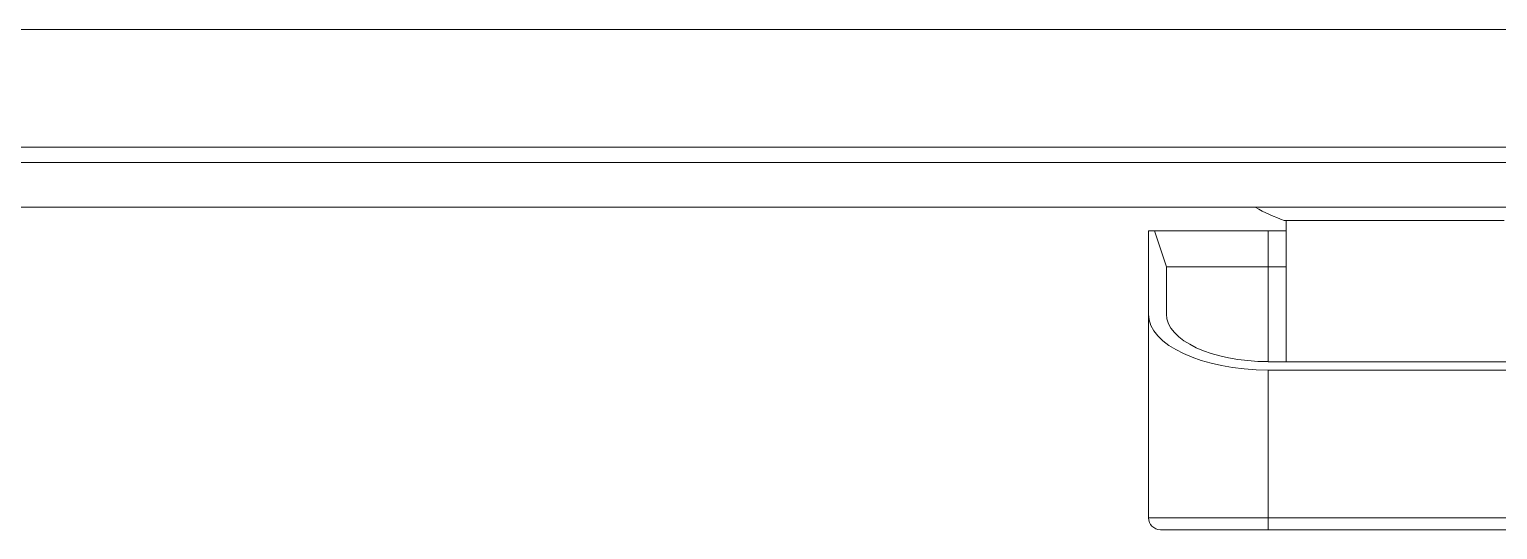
# Model space of a CAD drawing. Extents: x 0 to 3160, y 0 to 2315.
# Drawn here: x 936.9 to 1059.4, y 1924.1 to 1965.8 of the extents above; entities that cross this region are included whole.
import ezdxf

# ---------------------------------------------------------------- set-up
doc = ezdxf.new("R2010")
doc.units = 0
doc.header["$LTSCALE"] = 10
doc.header["$MEASUREMENT"] = 0
doc.layers.add('1', color=7, linetype='CONTINUOUS')

msp = doc.modelspace()

# ---------------------------------------------------------------- linework, layer by layer
at = {"layer": '1', "color": 7, "linetype": 'Continuous', "lineweight": 13}
for p, q in [((736.79, 1965.85), (1088.78, 1965.85)), ((1088.78, 1954.74), (716.79, 1954.74)), ((1040.25, 1946.05), (1040.25, 1949.05)), ((1040.25, 1946.05), (1040.25, 1938.13)), ((1040.25, 1937.43), (1040.25, 1925.12)), ((1030.25, 1925.12), (1040.25, 1925.12)), ((1040.25, 1924.12), (1040.25, 1925.12)), ((1040.25, 1925.12), (1061.25, 1925.12))]:
    msp.add_line(p, q, dxfattribs=at)
at = {"layer": '1', "color": 7, "linetype": 'Continuous', "lineweight": 18}
for p, q in [((716.79, 1956.02), (1088.78, 1956.02)), ((1088.78, 1951.02), (716.79, 1951.02)), ((1030.25, 1949.05), (1030.25, 1942.1)), ((1030.75, 1949.05), (1030.25, 1949.05)), ((1030.75, 1949.05), (1031.75, 1946.05)), ((1030.75, 1949.05), (1040.25, 1949.05)), ((1040.25, 1949.05), (1041.75, 1949.05)), ((1041.57, 1949.92), (1050.75, 1949.92)), ((1041.75, 1949.92), (1041.75, 1938.13)), ((1050.75, 1949.92), (1059.92, 1949.92)), ((1031.75, 1942.1), (1031.75, 1946.05)), ((1040.25, 1946.05), (1031.75, 1946.05)), ((1041.75, 1946.05), (1040.25, 1946.05)), ((1030.25, 1942.1), (1030.25, 1925.12)), ((1040.25, 1938.13), (1061.25, 1938.13)), ((1061.25, 1937.43), (1040.25, 1937.43)), ((1040.25, 1924.12), (1031.25, 1924.12)), ((1061.25, 1924.12), (1040.25, 1924.12))]:
    msp.add_line(p, q, dxfattribs=at)
for centre, radius, start, end in [((1046.03, 1962.86), 13.69, 239.8938, 250.9964), ((1031.25, 1925.12), 1, 180, 270)]:
    msp.add_arc(centre, radius, start, end, dxfattribs=at)
for major_axis in [(10, 0), (8.5, 0)]:
    msp.add_ellipse((1040.25, 1942.1), major_axis=major_axis, ratio=0.466308, start_param=3.141593, end_param=4.712389, dxfattribs=at)

doc.saveas('drawing.dxf')
